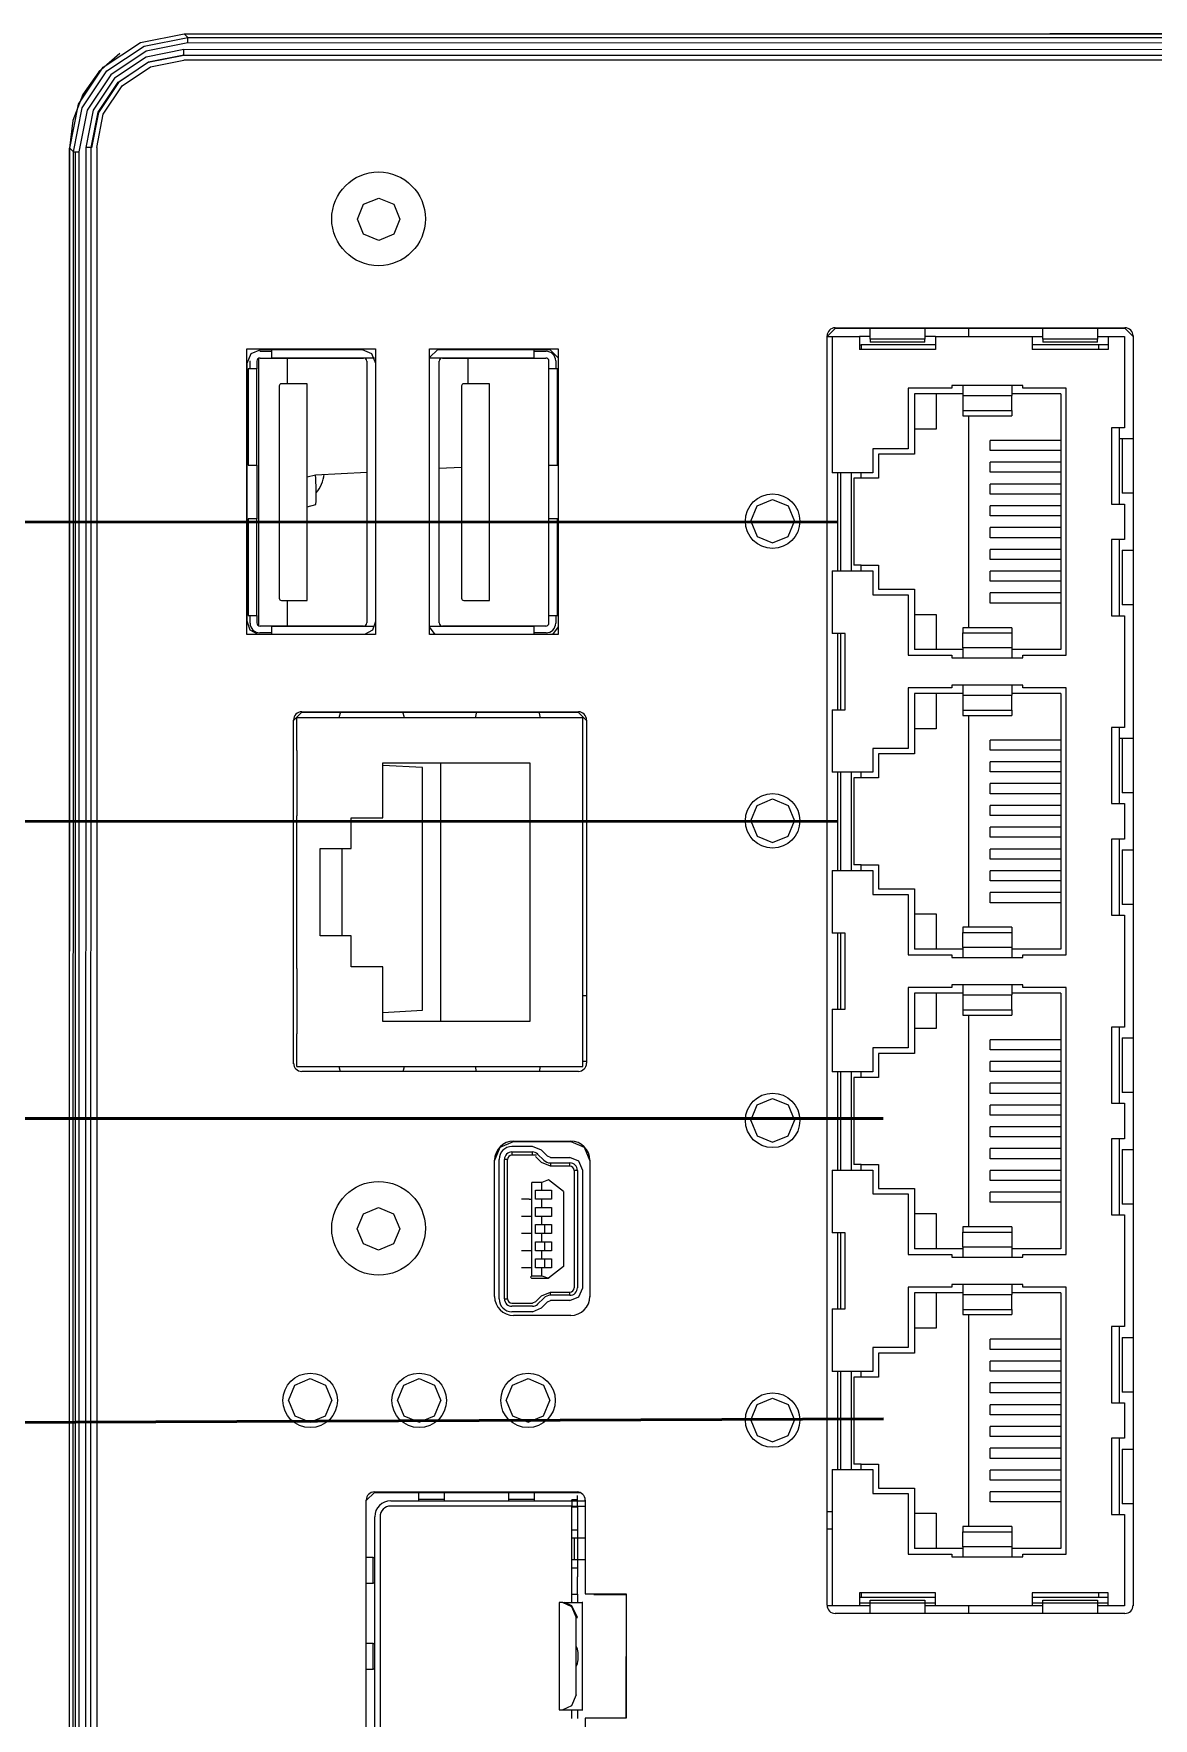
# Model space of a CAD drawing. Header units: millimetres. Extents: x 0 to 3780, y 0 to 2673.
# Drawn here: x 754.4 to 806.6, y 1246 to 1324.6 of the extents above; entities that cross this region are included whole.
import ezdxf
from ezdxf.enums import TextEntityAlignment as Align

# ---------------------------------------------------------------- set-up
doc = ezdxf.new("R2010")
doc.units = ezdxf.units.MM
for name, color, linetype, lineweight in [('0_1', 7, 'Continuous', 5), ('EPLAN700', 12, 'Continuous', 5), ('EPLAN710', 5, 'Continuous', 5), ('EPLAN714', 7, 'Continuous', 5)]:
    doc.layers.add(name, color=color, linetype=linetype, lineweight=lineweight)
doc.styles.add('Tahoma', font='')
doc.styles.get('Tahoma').set_extended_font_data('Tahoma')

# ---------------------------------------------------------------- blocks, each defined once
blk = doc.blocks.new('EPLSYM_LibrarySPECIAL_Symbol202_Variant0_Placement43_3')
at = {"layer": 'EPLAN700', "color": 3, "lineweight": 50, "ltscale": 36}
blk.add_lwpolyline([(0, 0), (-0.288, -62.07), (-262.288, -62.07), (-263.049, 331.618), (235.559, 331.754)], dxfattribs=at)
at = {"layer": 'EPLAN710', "color": 5, "style": 'Tahoma'}
blk.add_attdef('17_20010', text='', height=2.257, dxfattribs=at).set_placement((-1, 9.1), align=Align.BOTTOM_LEFT)
at = {"layer": 'EPLAN714', "color": 7, "style": 'Tahoma'}
for tag, height, p in [('17_20027', 6.321, (-1, 6.4)), ('17_20250', 1.625, (-1, 3.7)), ('17_20011', 1.625, (-1, 1))]:
    blk.add_attdef(tag, text='', height=height, dxfattribs=at).set_placement(p, align=Align.BOTTOM_RIGHT)
blk = doc.blocks.new('EPLSYM_LibrarySPECIAL_Symbol202_Variant0_Placement43_9')
at = {"layer": 'EPLAN700', "color": 3, "lineweight": 50, "ltscale": 36}
blk.add_lwpolyline([(0, 0), (-0.773, -57.463), (-212.773, -57.463), (-212.773, 574.537), (273.074, 574.391)], dxfattribs=at)
at = {"layer": 'EPLAN710', "color": 5, "style": 'Tahoma'}
blk.add_attdef('17_20010', text='', height=2.257, dxfattribs=at).set_placement((-1, 9.1), align=Align.BOTTOM_LEFT)
at = {"layer": 'EPLAN714', "color": 7, "style": 'Tahoma'}
for tag, height, p in [('17_20027', 6.321, (-1, 6.4)), ('17_20250', 1.625, (-1, 3.7)), ('17_20011', 1.625, (-1, 1))]:
    blk.add_attdef(tag, text='', height=height, dxfattribs=at).set_placement(p, align=Align.BOTTOM_RIGHT)
blk = doc.blocks.new('EPLSYM_LibrarySPECIAL_Symbol202_Variant0_Placement43_10')
at = {"layer": 'EPLAN700', "color": 3, "lineweight": 50, "ltscale": 36}
blk.add_lwpolyline([(0, 0), (0, -80.229), (-197.182, -80.229), (-197.182, 776.989), (276.802, 776.989)], dxfattribs=at)
at = {"layer": 'EPLAN710', "color": 5, "style": 'Tahoma'}
blk.add_attdef('17_20010', text='', height=2.257, dxfattribs=at).set_placement((-1, 9.1), align=Align.BOTTOM_LEFT)
at = {"layer": 'EPLAN714', "color": 7, "style": 'Tahoma'}
for tag, height, p in [('17_20027', 6.321, (-1, 6.4)), ('17_20250', 1.625, (-1, 3.7)), ('17_20011', 1.625, (-1, 1))]:
    blk.add_attdef(tag, text='', height=height, dxfattribs=at).set_placement(p, align=Align.BOTTOM_RIGHT)
blk = doc.blocks.new('EPLSYM_LibrarySPECIAL_Symbol202_Variant0_Placement43_11')
at = {"layer": 'EPLAN700', "color": 3, "lineweight": 50, "ltscale": 36}
blk.add_lwpolyline([(0, 0), (0, -85.95), (-183.513, -85.948), (-183.513, 1000.052), (276.487, 1002.052)], dxfattribs=at)
at = {"layer": 'EPLAN710', "color": 5, "style": 'Tahoma'}
blk.add_attdef('17_20010', text='', height=2.257, dxfattribs=at).set_placement((-1, 9.1), align=Align.BOTTOM_LEFT)
at = {"layer": 'EPLAN714', "color": 7, "style": 'Tahoma'}
for tag, height, p in [('17_20027', 6.321, (-1, 6.4)), ('17_20250', 1.625, (-1, 3.7)), ('17_20011', 1.625, (-1, 1))]:
    blk.add_attdef(tag, text='', height=height, dxfattribs=at).set_placement(p, align=Align.BOTTOM_RIGHT)

msp = doc.modelspace()

# ---------------------------------------------------------------- linework, layer by layer
at = {"layer": '0_1', "color": 7, "linetype": 'Continuous', "lineweight": 0, "ltscale": 25.4}
for p, q in [((761.55, 1324.405), (761.376, 1324.579)), ((761.376, 1324.579), (842.137, 1324.568)), ((761.55, 1324.405), (841.963, 1324.394)), ((761.55, 1324.151), (761.55, 1324.405)), ((842.126, 1324.573), (801.749, 1324.573)), ((761.359, 1323.581), (761.359, 1323.835)), ((842.154, 1323.824), (761.359, 1323.835)), ((761.359, 1323.581), (842.154, 1323.57)), ((761.359, 1323.581), (761.368, 1323.572)), ((842.145, 1323.561), (761.368, 1323.572)), ((841.963, 1324.14), (761.55, 1324.151)), ((842.138, 1323.34), (761.36, 1323.34)), ((756.025, 1177.529), (756.045, 1319.249)), ((756.219, 1319.075), (756.045, 1319.249)), ((756.789, 1319.267), (756.769, 1177.511)), ((757.043, 1319.267), (756.789, 1319.267)), ((791.36, 1270.487), (791.366, 1310.462)), ((791.366, 1310.462), (791.747, 1310.843)), ((791.741, 1310.868), (805.254, 1310.868)), ((791.747, 1310.843), (805.26, 1310.841)), ((796.425, 1310.46), (800.92, 1310.46)), ((805.635, 1310.487), (805.635, 1251.305)), ((764.309, 1309.878), (770.304, 1309.878)), ((764.92, 1309.458), (769.74, 1309.458)), ((764.95, 1309.856), (769.674, 1309.855)), ((765.455, 1309.473), (770.255, 1309.473)), ((766.199, 1308.258), (766.199, 1309.458)), ((772.818, 1309.878), (778.813, 1309.878)), ((772.818, 1296.568), (772.818, 1309.878)), ((772.822, 1296.926), (772.824, 1309.474)), ((772.824, 1309.474), (773.205, 1309.855)), ((772.825, 1309.473), (777.705, 1309.473)), ((773.205, 1309.855), (778.437, 1309.854)), ((773.42, 1309.458), (778.24, 1309.458)), ((778.437, 1309.854), (778.818, 1309.473)), ((764.77, 1304.458), (764.77, 1308.958)), ((769.89, 1309.308), (769.89, 1297.108)), ((773.27, 1297.108), (773.27, 1309.308)), ((778.39, 1308.958), (778.39, 1309.308)), ((778.39, 1304.458), (778.39, 1308.958)), ((795.15, 1308.047), (795.15, 1305.228)), ((797.69, 1307.78), (795.434, 1307.78)), ((797.69, 1307.706), (797.69, 1307.009)), ((797.69, 1306.764), (799.976, 1306.764)), ((796.45, 1306.142), (795.434, 1306.142)), ((805.119, 1305.698), (805.635, 1305.698)), ((764.77, 1297.458), (764.77, 1301.958)), ((778.39, 1297.458), (778.39, 1301.958)), ((792.945, 1299.538), (792.945, 1299.792)), ((802.267, 1299.519), (798.97, 1299.519)), ((795.15, 1298.421), (795.15, 1295.601)), ((795.434, 1298.675), (795.434, 1295.868)), ((802.267, 1299.049), (798.97, 1299.049)), ((766.199, 1296.958), (766.199, 1298.158)), ((764.77, 1297.458), (764.77, 1297.108)), ((769.74, 1296.958), (764.92, 1296.958)), ((770.26, 1296.943), (765.455, 1296.943)), ((777.705, 1296.943), (772.822, 1296.943)), ((773.087, 1296.568), (772.822, 1296.926)), ((778.24, 1296.958), (773.42, 1296.958)), ((778.39, 1297.108), (778.39, 1297.458)), ((778.816, 1296.925), (778.556, 1296.568)), ((795.434, 1297.506), (796.45, 1297.506)), ((799.976, 1296.884), (797.69, 1296.884)), ((797.69, 1296.884), (797.69, 1296.639)), ((770.304, 1296.568), (764.309, 1296.568)), ((778.813, 1296.568), (772.818, 1296.568)), ((797.69, 1295.942), (797.69, 1296.639)), ((797.69, 1296.639), (799.976, 1296.639)), ((797.69, 1295.868), (795.434, 1295.868)), ((799.976, 1295.942), (797.69, 1295.942)), ((797.69, 1295.942), (797.69, 1295.474)), ((797.69, 1293.81), (795.434, 1293.81)), ((795.434, 1293.81), (795.434, 1291.004)), ((799.976, 1294.204), (797.69, 1294.204)), ((797.69, 1294.204), (797.69, 1293.736)), ((797.69, 1293.736), (797.69, 1293.039)), ((797.69, 1293.736), (799.976, 1293.736)), ((802.267, 1293.81), (799.976, 1293.81)), ((802.267, 1293.81), (802.267, 1281.898)), ((766.862, 1292.961), (779.765, 1292.961)), ((766.865, 1292.939), (779.769, 1292.937)), ((797.69, 1293.039), (797.69, 1292.794)), ((797.69, 1293.039), (799.976, 1293.039)), ((768.599, 1292.68), (766.63, 1292.68)), ((771.647, 1292.68), (768.599, 1292.68)), ((774.949, 1292.68), (771.647, 1292.68)), ((777.997, 1292.68), (774.949, 1292.68)), ((779.965, 1292.68), (777.997, 1292.68)), ((779.965, 1276.424), (779.965, 1292.68)), ((796.45, 1292.172), (795.434, 1292.172)), ((797.69, 1292.794), (799.976, 1292.794)), ((805.238, 1292.236), (804.629, 1292.236)), ((802.267, 1291.645), (798.97, 1291.645)), ((805.119, 1291.728), (805.635, 1291.728)), ((793.758, 1291.004), (793.758, 1289.886)), ((795.434, 1291.004), (793.758, 1291.004)), ((802.267, 1291.175), (798.97, 1291.175)), ((802.267, 1290.629), (798.97, 1290.629)), ((792.945, 1289.886), (792.945, 1290.14)), ((793.758, 1289.886), (792.945, 1289.886)), ((802.267, 1290.159), (798.97, 1290.159)), ((802.267, 1289.613), (798.97, 1289.613)), ((802.267, 1289.143), (798.97, 1289.143)), ((802.267, 1288.597), (798.97, 1288.597)), ((769.17, 1286.584), (769.17, 1288.025)), ((802.267, 1288.127), (798.97, 1288.127)), ((802.267, 1287.581), (798.97, 1287.581)), ((802.267, 1287.111), (798.97, 1287.111)), ((802.267, 1286.565), (798.97, 1286.565)), ((792.945, 1285.822), (793.758, 1285.822)), ((792.945, 1285.568), (792.945, 1285.822)), ((802.267, 1286.095), (798.97, 1286.095)), ((791.599, 1285.568), (793.499, 1285.568)), ((802.267, 1285.549), (798.97, 1285.549)), ((802.267, 1285.079), (798.97, 1285.079)), ((795.434, 1284.705), (795.434, 1281.898)), ((802.267, 1284.533), (798.97, 1284.533)), ((795.434, 1283.536), (796.45, 1283.536)), ((799.976, 1282.914), (797.69, 1282.914)), ((797.69, 1282.914), (797.69, 1282.669)), ((797.69, 1281.972), (797.69, 1282.669)), ((797.69, 1282.669), (799.976, 1282.669)), ((797.69, 1281.898), (795.434, 1281.898)), ((799.976, 1281.972), (797.69, 1281.972)), ((797.69, 1281.972), (797.69, 1281.504)), ((802.267, 1281.898), (799.976, 1281.898)), ((797.69, 1281.504), (799.976, 1281.504)), ((795.434, 1279.84), (795.434, 1277.034)), ((797.69, 1279.84), (795.434, 1279.84)), ((799.976, 1280.234), (797.69, 1280.234)), ((797.69, 1280.234), (797.69, 1279.766)), ((797.69, 1279.766), (799.976, 1279.766)), ((797.69, 1279.766), (797.69, 1279.069)), ((799.976, 1280.234), (799.976, 1279.766)), ((802.267, 1279.84), (799.976, 1279.84)), ((799.976, 1279.069), (799.976, 1279.766)), ((802.516, 1280.107), (800.484, 1280.107)), ((802.267, 1279.84), (802.267, 1267.928)), ((797.69, 1279.069), (797.69, 1278.824)), ((797.69, 1279.069), (799.976, 1279.069)), ((797.69, 1278.824), (799.976, 1278.824)), ((799.976, 1279.069), (799.976, 1278.824)), ((796.45, 1278.202), (795.434, 1278.202)), ((802.267, 1277.205), (798.97, 1277.205)), ((768.599, 1276.424), (771.647, 1276.424)), ((771.647, 1276.424), (774.949, 1276.424)), ((777.997, 1276.424), (779.965, 1276.424)), ((795.434, 1277.034), (793.758, 1277.034)), ((793.758, 1277.034), (793.758, 1275.916)), ((802.267, 1276.659), (798.97, 1276.659)), ((779.765, 1276.197), (766.862, 1276.197)), ((792.945, 1275.916), (792.945, 1276.17)), ((793.758, 1275.916), (792.945, 1275.916)), ((802.267, 1276.189), (798.97, 1276.189)), ((802.267, 1275.643), (798.97, 1275.643)), ((802.267, 1275.173), (798.97, 1275.173)), ((802.267, 1274.627), (798.97, 1274.627)), ((802.267, 1274.157), (798.97, 1274.157)), ((802.267, 1273.611), (798.97, 1273.611)), ((776.665, 1272.443), (777.617, 1272.443)), ((776.665, 1272.443), (776.665, 1272.293)), ((776.743, 1272.945), (779.41, 1272.945)), ((776.743, 1272.922), (779.41, 1272.921)), ((802.267, 1273.141), (798.97, 1273.141)), ((802.267, 1272.595), (798.97, 1272.595)), ((775.854, 1270.488), (775.854, 1272.033)), ((776.315, 1265.593), (776.315, 1272.093)), ((776.465, 1272.093), (776.315, 1272.093)), ((776.465, 1265.593), (776.465, 1272.093)), ((777.617, 1272.293), (776.665, 1272.293)), ((778.463, 1271.928), (779.365, 1271.928)), ((779.365, 1271.778), (778.463, 1271.778)), ((779.365, 1271.778), (779.365, 1271.928)), ((780.299, 1272.056), (780.299, 1265.706)), ((792.945, 1271.598), (792.945, 1271.852)), ((792.945, 1271.852), (793.758, 1271.852)), ((793.758, 1271.852), (793.758, 1270.735)), ((802.267, 1272.125), (798.97, 1272.125)), ((778.065, 1270.653), (778.065, 1271.016)), ((779.065, 1270.593), (778.371, 1271.139)), ((802.267, 1271.579), (798.97, 1271.579)), ((802.267, 1271.109), (798.97, 1271.109)), ((778.065, 1270.233), (777.765, 1270.233)), ((778.065, 1269.853), (778.065, 1270.233)), ((778.515, 1270.233), (778.065, 1270.233)), ((778.515, 1270.653), (778.515, 1270.233)), ((793.758, 1270.735), (795.434, 1270.735)), ((795.434, 1270.735), (795.434, 1267.928)), ((802.267, 1270.563), (798.97, 1270.563)), ((805.635, 1270.486), (805.633, 1251.277)), ((778.065, 1269.433), (777.765, 1269.433)), ((778.065, 1269.053), (778.065, 1269.433)), ((778.515, 1269.433), (778.065, 1269.433)), ((778.515, 1269.853), (778.515, 1269.433)), ((795.434, 1269.566), (796.45, 1269.566)), ((778.065, 1268.633), (777.765, 1268.633)), ((778.515, 1268.633), (778.065, 1268.633)), ((778.065, 1268.253), (778.065, 1268.633)), ((778.515, 1269.053), (778.515, 1268.633)), ((799.976, 1268.944), (797.69, 1268.944)), ((797.69, 1268.944), (797.69, 1268.699)), ((797.69, 1268.002), (797.69, 1268.699)), ((797.69, 1268.699), (799.976, 1268.699)), ((778.065, 1267.833), (777.765, 1267.833)), ((778.515, 1267.833), (778.065, 1267.833)), ((778.065, 1267.453), (778.065, 1267.833)), ((778.515, 1268.253), (778.515, 1267.833)), ((797.69, 1267.928), (795.434, 1267.928)), ((799.976, 1268.002), (797.69, 1268.002)), ((797.69, 1268.002), (797.69, 1267.534)), ((802.267, 1267.928), (799.976, 1267.928)), ((778.065, 1267.033), (777.765, 1267.033)), ((778.065, 1266.67), (778.065, 1267.033)), ((778.515, 1267.033), (778.065, 1267.033)), ((778.515, 1267.453), (778.515, 1267.033)), ((795.15, 1267.661), (797.182, 1267.661)), ((797.69, 1267.534), (799.976, 1267.534)), ((800.484, 1267.661), (802.516, 1267.661)), ((777.592, 1266.67), (778.065, 1266.67)), ((778.065, 1266.67), (778.371, 1266.548)), ((799.976, 1266.264), (797.69, 1266.264)), ((797.69, 1266.264), (797.69, 1265.796)), ((799.976, 1266.264), (799.976, 1265.796)), ((778.463, 1265.908), (779.365, 1265.908)), ((779.365, 1265.758), (778.463, 1265.758)), ((795.15, 1266.137), (795.15, 1263.318)), ((797.69, 1265.87), (795.434, 1265.87)), ((795.434, 1265.87), (795.434, 1263.064)), ((797.69, 1265.796), (797.69, 1265.099)), ((797.69, 1265.796), (799.976, 1265.796)), ((802.267, 1265.87), (799.976, 1265.87)), ((799.976, 1265.099), (799.976, 1265.796)), ((802.267, 1265.87), (802.267, 1253.958)), ((779.41, 1264.817), (776.743, 1264.817)), ((797.69, 1265.099), (797.69, 1264.854)), ((797.69, 1265.099), (799.976, 1265.099)), ((797.69, 1264.854), (799.976, 1264.854)), ((799.976, 1265.099), (799.976, 1264.854)), ((796.45, 1264.232), (795.434, 1264.232)), ((795.15, 1263.318), (793.499, 1263.318)), ((795.434, 1263.064), (793.758, 1263.064)), ((793.758, 1263.064), (793.758, 1261.946)), ((802.267, 1263.235), (798.97, 1263.235)), ((802.267, 1262.219), (798.97, 1262.219)), ((792.945, 1261.946), (792.945, 1262.2)), ((793.758, 1261.946), (792.945, 1261.946)), ((802.267, 1261.673), (798.97, 1261.673)), ((802.267, 1261.203), (798.97, 1261.203)), ((802.267, 1260.657), (798.97, 1260.657)), ((802.267, 1260.187), (798.97, 1260.187)), ((802.267, 1259.641), (798.97, 1259.641)), ((802.267, 1259.171), (798.97, 1259.171)), ((802.267, 1258.625), (798.97, 1258.625)), ((792.945, 1257.628), (792.945, 1257.882)), ((792.945, 1257.882), (793.758, 1257.882)), ((793.758, 1257.882), (793.758, 1256.765)), ((802.267, 1258.155), (798.97, 1258.155)), ((802.267, 1257.609), (798.97, 1257.609)), ((793.758, 1256.765), (795.434, 1256.765)), ((795.434, 1256.765), (795.434, 1253.958)), ((802.267, 1257.139), (798.97, 1257.139)), ((770.248, 1256.563), (779.834, 1256.562)), ((771.015, 1256.178), (779.465, 1256.178)), ((772.315, 1256.257), (772.315, 1256.563)), ((772.315, 1256.178), (772.315, 1256.257)), ((772.315, 1256.257), (773.515, 1256.257)), ((773.515, 1256.257), (773.515, 1256.562)), ((773.515, 1256.178), (773.515, 1256.257)), ((776.515, 1256.257), (776.515, 1256.562)), ((776.515, 1256.178), (776.515, 1256.257)), ((776.515, 1256.257), (777.715, 1256.257)), ((802.267, 1256.593), (798.97, 1256.593)), ((770.265, 1228.178), (770.265, 1255.428)), ((779.465, 1255.928), (771.015, 1255.928)), ((804.629, 1255.533), (805.238, 1255.533)), ((799.976, 1254.974), (797.69, 1254.974)), ((797.69, 1254.974), (797.69, 1254.729)), ((797.69, 1254.032), (797.69, 1254.729)), ((797.69, 1254.729), (799.976, 1254.729)), ((797.69, 1253.958), (795.434, 1253.958)), ((799.976, 1254.032), (797.69, 1254.032)), ((797.69, 1254.032), (797.69, 1253.564)), ((802.267, 1253.958), (799.976, 1253.958)), ((770.186, 1253.528), (770.265, 1253.528)), ((770.265, 1252.328), (770.186, 1252.328)), ((778.865, 1251.428), (778.865, 1246.428)), ((779.037, 1251.428), (778.865, 1251.428)), ((779.037, 1251.428), (779.126, 1251.428)), ((779.129, 1251.428), (779.933, 1251.428)), ((780.082, 1251.841), (781.987, 1251.841)), ((780.479, 1251.812), (780.479, 1251.841)), ((780.479, 1251.812), (781.984, 1251.811)), ((781.984, 1251.811), (781.983, 1246.041)), ((792.945, 1251.888), (792.945, 1251.659)), ((796.425, 1251.659), (792.945, 1251.659)), ((795.917, 1251.397), (793.377, 1251.397)), ((804.019, 1251.659), (800.92, 1251.659)), ((804.476, 1251.659), (804.019, 1251.659)), ((805.254, 1250.924), (791.741, 1250.924)), ((770.186, 1249.528), (770.265, 1249.528)), ((779.716, 1249.261), (779.665, 1249.404)), ((770.265, 1248.328), (770.186, 1248.328)), ((779.665, 1248.451), (779.716, 1248.594)), ((778.865, 1246.428), (779.037, 1246.428)), ((779.129, 1246.428), (779.933, 1246.428)), ((781.987, 1246.041), (780.082, 1246.041))]:
    msp.add_line(p, q, dxfattribs=at)
at = {"layer": '0_1', "color": 144, "linetype": 'Continuous', "lineweight": 0, "ltscale": 25.4}
for p, q in [((756.035, 1248.384), (756.035, 1319.243)), ((756.199, 1177.703), (756.219, 1319.075)), ((756.219, 1319.075), (756.473, 1319.075)), ((756.473, 1319.075), (756.453, 1177.703)), ((757.023, 1177.511), (757.043, 1319.267)), ((757.043, 1319.267), (757.052, 1319.257)), ((757.299, 1319.278), (757.299, 1223.333)), ((791.36, 1251.305), (791.36, 1310.487)), ((791.367, 1310.46), (791.599, 1310.46)), ((791.599, 1310.46), (792.869, 1310.46)), ((791.599, 1310.46), (791.599, 1304.11)), ((792.869, 1310.46), (792.869, 1309.851)), ((793.377, 1310.46), (792.869, 1310.46)), ((793.377, 1310.341), (793.377, 1310.842)), ((795.917, 1310.341), (793.377, 1310.341)), ((793.377, 1310.341), (793.377, 1310.198)), ((795.917, 1310.198), (793.377, 1310.198)), ((795.917, 1310.842), (795.917, 1310.341)), ((796.425, 1310.46), (795.917, 1310.46)), ((795.917, 1310.198), (795.917, 1310.341)), ((796.425, 1310.46), (796.425, 1309.851)), ((797.949, 1310.842), (797.949, 1310.46)), ((800.92, 1310.46), (800.92, 1309.851)), ((800.92, 1310.46), (801.428, 1310.46)), ((801.428, 1310.341), (801.428, 1310.841)), ((801.428, 1310.341), (801.428, 1310.198)), ((803.968, 1310.341), (801.428, 1310.341)), ((803.968, 1310.198), (801.428, 1310.198)), ((803.968, 1310.841), (803.968, 1310.341)), ((803.968, 1310.46), (804.476, 1310.46)), ((803.968, 1310.198), (803.968, 1310.341)), ((804.476, 1310.46), (805.238, 1310.46)), ((804.476, 1310.46), (804.476, 1309.851)), ((805.238, 1310.46), (805.238, 1306.206)), ((805.26, 1310.841), (805.641, 1310.46)), ((764.309, 1296.568), (764.309, 1309.878)), ((764.85, 1309.44), (764.85, 1296.975)), ((764.905, 1309.773), (765.455, 1309.773)), ((765.455, 1309.856), (765.455, 1309.473)), ((770.304, 1309.878), (770.304, 1296.568)), ((774.623, 1308.258), (774.623, 1309.458)), ((777.705, 1309.473), (777.705, 1309.854)), ((777.705, 1309.773), (778.255, 1309.773)), ((778.813, 1309.878), (778.813, 1296.568)), ((792.869, 1310.079), (792.945, 1310.079)), ((796.425, 1309.851), (792.869, 1309.851)), ((796.425, 1310.079), (792.945, 1310.079)), ((792.945, 1310.079), (792.945, 1309.851)), ((804.019, 1310.079), (800.92, 1310.079)), ((804.476, 1309.851), (800.92, 1309.851)), ((804.476, 1310.079), (804.019, 1310.079)), ((804.019, 1310.079), (804.019, 1309.851)), ((764.313, 1297.181), (764.315, 1309.221)), ((764.37, 1308.958), (764.37, 1304.458)), ((764.77, 1308.958), (764.37, 1308.958)), ((764.455, 1308.958), (764.455, 1309.323)), ((764.77, 1309.308), (764.77, 1308.958)), ((778.79, 1308.958), (778.39, 1308.958)), ((778.705, 1309.323), (778.705, 1308.958)), ((778.79, 1304.458), (778.79, 1308.958)), ((765.815, 1308.158), (765.815, 1298.258)), ((767.115, 1308.258), (765.915, 1308.258)), ((767.115, 1298.158), (767.115, 1308.258)), ((774.315, 1308.158), (774.315, 1298.258)), ((775.615, 1308.258), (774.415, 1308.258)), ((775.615, 1298.158), (775.615, 1308.258)), ((797.182, 1308.047), (795.15, 1308.047)), ((795.434, 1307.78), (795.434, 1304.974)), ((796.45, 1307.78), (796.45, 1306.142)), ((797.182, 1308.174), (797.182, 1308.047)), ((797.69, 1308.174), (797.182, 1308.174)), ((799.976, 1308.174), (797.69, 1308.174)), ((797.69, 1308.174), (797.69, 1307.706)), ((800.484, 1308.174), (799.976, 1308.174)), ((799.976, 1308.174), (799.976, 1307.706)), ((802.267, 1307.78), (799.976, 1307.78)), ((800.484, 1308.047), (800.484, 1308.174)), ((802.516, 1308.047), (800.484, 1308.047)), ((802.267, 1307.78), (802.267, 1295.868)), ((802.516, 1295.601), (802.516, 1308.047)), ((797.69, 1307.706), (799.976, 1307.706)), ((797.69, 1307.009), (797.69, 1306.764)), ((797.69, 1307.009), (799.976, 1307.009)), ((799.976, 1307.009), (799.976, 1307.706)), ((799.976, 1307.009), (799.976, 1306.764)), ((797.949, 1306.764), (797.949, 1296.884)), ((805.238, 1306.206), (804.629, 1306.206)), ((804.629, 1306.206), (804.629, 1302.65)), ((804.984, 1306.206), (804.984, 1302.65)), ((804.989, 1306.206), (804.989, 1305.698)), ((802.267, 1305.615), (798.97, 1305.615)), ((798.97, 1305.145), (798.97, 1305.615)), ((804.989, 1305.698), (804.989, 1303.158)), ((804.989, 1305.698), (805.119, 1305.698)), ((805.119, 1305.698), (805.119, 1303.158)), ((795.15, 1305.228), (793.499, 1305.228)), ((793.499, 1305.228), (793.499, 1304.11)), ((795.434, 1304.974), (793.758, 1304.974)), ((793.758, 1304.974), (793.758, 1303.856)), ((802.267, 1305.145), (798.97, 1305.145)), ((764.37, 1304.458), (764.77, 1304.458)), ((764.77, 1304.458), (764.77, 1301.958)), ((767.115, 1303.922), (767.498, 1304.016)), ((767.498, 1304.016), (769.89, 1304.141)), ((773.27, 1304.319), (774.315, 1304.373)), ((778.39, 1304.458), (778.79, 1304.458)), ((778.39, 1301.958), (778.39, 1304.458)), ((793.499, 1304.11), (791.599, 1304.11)), ((791.848, 1304.11), (791.848, 1299.538)), ((791.98, 1304.11), (791.98, 1299.538)), ((792.488, 1304.11), (792.488, 1303.983)), ((792.488, 1303.983), (792.488, 1303.475)), ((792.945, 1303.856), (792.615, 1303.856)), ((792.615, 1303.856), (792.615, 1299.792)), ((792.945, 1303.856), (792.945, 1304.11)), ((793.758, 1303.856), (792.945, 1303.856)), ((802.267, 1304.599), (798.97, 1304.599)), ((798.97, 1304.129), (798.97, 1304.599)), ((802.267, 1304.129), (798.97, 1304.129)), ((792.488, 1303.475), (792.488, 1301.443)), ((802.267, 1303.583), (798.97, 1303.583)), ((798.97, 1303.113), (798.97, 1303.583)), ((802.267, 1303.113), (798.97, 1303.113)), ((804.989, 1303.158), (804.989, 1302.65)), ((805.635, 1303.158), (805.119, 1303.158)), ((767.115, 1302.52), (767.522, 1302.621)), ((802.267, 1302.567), (798.97, 1302.567)), ((798.97, 1302.097), (798.97, 1302.567)), ((804.629, 1302.65), (805.238, 1302.65)), ((805.238, 1302.65), (805.238, 1300.999)), ((764.77, 1301.958), (764.37, 1301.958)), ((764.37, 1301.958), (764.37, 1297.458)), ((778.79, 1301.958), (778.39, 1301.958)), ((778.79, 1297.458), (778.79, 1301.958)), ((802.267, 1302.097), (798.97, 1302.097)), ((802.267, 1301.551), (798.97, 1301.551)), ((798.97, 1301.081), (798.97, 1301.551)), ((792.488, 1301.443), (792.488, 1300.935)), ((792.488, 1300.935), (792.488, 1299.538)), ((802.267, 1301.081), (798.97, 1301.081)), ((804.629, 1300.999), (804.629, 1297.443)), ((805.238, 1300.999), (804.629, 1300.999)), ((804.984, 1300.999), (804.984, 1297.443)), ((804.989, 1300.999), (804.989, 1300.491)), ((802.267, 1300.535), (798.97, 1300.535)), ((798.97, 1300.065), (798.97, 1300.535)), ((802.267, 1300.065), (798.97, 1300.065)), ((804.989, 1300.491), (804.989, 1297.951)), ((805.119, 1300.491), (805.635, 1300.491)), ((805.119, 1300.491), (805.119, 1297.951)), ((791.599, 1299.538), (793.499, 1299.538)), ((791.599, 1299.538), (791.599, 1296.617)), ((792.945, 1299.792), (792.615, 1299.792)), ((792.945, 1299.792), (793.758, 1299.792)), ((793.499, 1299.538), (793.499, 1298.421)), ((793.758, 1299.792), (793.758, 1298.675)), ((798.97, 1299.049), (798.97, 1299.519)), ((793.499, 1298.421), (795.15, 1298.421)), ((793.758, 1298.675), (795.434, 1298.675)), ((802.267, 1298.503), (798.97, 1298.503)), ((798.97, 1298.033), (798.97, 1298.503)), ((765.915, 1298.158), (767.115, 1298.158)), ((774.415, 1298.158), (775.615, 1298.158)), ((802.267, 1298.033), (798.97, 1298.033)), ((804.989, 1297.951), (804.989, 1297.443)), ((805.635, 1297.951), (805.119, 1297.951)), ((764.37, 1297.458), (764.77, 1297.458)), ((764.455, 1297.093), (764.455, 1297.458)), ((765.455, 1296.943), (765.455, 1296.568)), ((777.705, 1296.568), (777.705, 1296.943)), ((778.39, 1297.458), (778.79, 1297.458)), ((778.705, 1297.458), (778.705, 1297.093)), ((796.45, 1297.506), (796.45, 1295.868)), ((799.976, 1296.884), (799.976, 1296.639)), ((804.629, 1297.443), (805.238, 1297.443)), ((805.238, 1297.443), (805.238, 1292.236)), ((765.455, 1296.643), (764.905, 1296.643)), ((778.255, 1296.643), (777.705, 1296.643)), ((792.208, 1296.617), (791.599, 1296.617)), ((791.848, 1296.617), (791.848, 1293.061)), ((791.98, 1296.617), (791.98, 1293.061)), ((792.208, 1293.061), (792.208, 1296.617)), ((799.976, 1296.639), (799.976, 1295.942)), ((795.15, 1295.601), (797.182, 1295.601)), ((797.182, 1295.601), (797.182, 1295.474)), ((797.182, 1295.474), (797.69, 1295.474)), ((797.69, 1295.474), (799.976, 1295.474)), ((799.976, 1295.942), (799.976, 1295.474)), ((802.267, 1295.868), (799.976, 1295.868)), ((799.976, 1295.474), (800.484, 1295.474)), ((800.484, 1295.601), (802.516, 1295.601)), ((800.484, 1295.474), (800.484, 1295.601)), ((797.182, 1294.077), (795.15, 1294.077)), ((795.15, 1294.077), (795.15, 1291.258)), ((796.45, 1293.81), (796.45, 1292.172)), ((797.182, 1294.204), (797.182, 1294.077)), ((797.69, 1294.204), (797.182, 1294.204)), ((800.484, 1294.204), (799.976, 1294.204)), ((799.976, 1294.204), (799.976, 1293.736)), ((799.976, 1293.039), (799.976, 1293.736)), ((800.484, 1294.077), (800.484, 1294.204)), ((802.516, 1294.077), (800.484, 1294.077)), ((802.516, 1281.631), (802.516, 1294.077)), ((766.484, 1292.558), (766.865, 1292.939)), ((768.667, 1292.961), (768.599, 1292.68)), ((771.647, 1292.68), (771.579, 1292.961)), ((775.017, 1292.961), (774.949, 1292.68)), ((777.997, 1292.68), (777.929, 1292.961)), ((779.769, 1292.937), (780.149, 1292.556)), ((791.599, 1293.061), (792.208, 1293.061)), ((791.599, 1293.061), (791.599, 1290.14)), ((799.976, 1293.039), (799.976, 1292.794)), ((766.481, 1276.578), (766.481, 1292.58)), ((766.482, 1276.556), (766.484, 1292.558)), ((766.63, 1291.156), (766.63, 1292.68)), ((780.146, 1292.58), (780.146, 1276.578)), ((797.949, 1292.794), (797.949, 1282.914)), ((804.629, 1292.236), (804.629, 1288.68)), ((804.984, 1292.236), (804.984, 1288.68)), ((804.989, 1292.236), (804.989, 1291.728)), ((798.97, 1291.175), (798.97, 1291.645)), ((804.989, 1291.728), (804.989, 1289.188)), ((804.989, 1291.728), (805.119, 1291.728)), ((805.119, 1291.728), (805.119, 1289.188)), ((766.63, 1291.156), (766.63, 1288.108)), ((770.644, 1290.585), (777.502, 1290.585)), ((770.644, 1288.025), (770.644, 1290.585)), ((773.354, 1278.52), (773.354, 1290.585)), ((777.502, 1290.585), (777.502, 1278.52)), ((795.15, 1291.258), (793.499, 1291.258)), ((793.499, 1291.258), (793.499, 1290.14)), ((798.97, 1290.159), (798.97, 1290.629)), ((772.496, 1290.364), (770.644, 1290.461)), ((772.496, 1279.045), (772.496, 1290.364)), ((793.499, 1290.14), (791.599, 1290.14)), ((791.848, 1290.14), (791.848, 1285.568)), ((791.98, 1290.14), (791.98, 1285.568)), ((792.488, 1290.14), (792.488, 1290.013)), ((792.488, 1290.013), (792.488, 1289.505)), ((792.945, 1289.886), (792.615, 1289.886)), ((792.615, 1289.886), (792.615, 1285.822)), ((792.488, 1289.505), (792.488, 1287.473)), ((798.97, 1289.143), (798.97, 1289.613)), ((804.989, 1289.188), (804.989, 1288.68)), ((805.635, 1289.188), (805.119, 1289.188)), ((798.97, 1288.127), (798.97, 1288.597)), ((804.629, 1288.68), (805.238, 1288.68)), ((805.238, 1288.68), (805.238, 1287.029)), ((766.63, 1280.996), (766.63, 1288.108)), ((769.17, 1288.025), (770.644, 1288.025)), ((792.488, 1287.473), (792.488, 1286.965)), ((798.97, 1287.111), (798.97, 1287.581)), ((767.723, 1286.584), (769.17, 1286.584)), ((767.723, 1282.52), (767.723, 1286.584)), ((768.739, 1286.584), (768.739, 1282.52)), ((792.488, 1286.965), (792.488, 1285.568)), ((798.97, 1286.095), (798.97, 1286.565)), ((804.629, 1287.029), (804.629, 1283.473)), ((805.238, 1287.029), (804.629, 1287.029)), ((804.984, 1287.029), (804.984, 1283.473)), ((804.989, 1287.029), (804.989, 1286.521)), ((792.945, 1285.822), (792.615, 1285.822)), ((793.758, 1285.822), (793.758, 1284.705)), ((804.989, 1286.521), (804.989, 1283.981)), ((805.119, 1286.521), (805.635, 1286.521)), ((805.119, 1286.521), (805.119, 1283.981)), ((791.599, 1285.568), (791.599, 1282.647)), ((793.499, 1285.568), (793.499, 1284.451)), ((798.97, 1285.079), (798.97, 1285.549)), ((793.499, 1284.451), (795.15, 1284.451)), ((793.758, 1284.705), (795.434, 1284.705)), ((795.15, 1284.451), (795.15, 1281.631)), ((798.97, 1284.063), (798.97, 1284.533)), ((796.45, 1283.536), (796.45, 1281.898)), ((802.267, 1284.063), (798.97, 1284.063)), ((804.629, 1283.473), (805.238, 1283.473)), ((804.989, 1283.981), (804.989, 1283.473)), ((805.635, 1283.981), (805.119, 1283.981)), ((805.238, 1283.473), (805.238, 1278.266)), ((792.208, 1282.647), (791.599, 1282.647)), ((791.848, 1282.647), (791.848, 1279.091)), ((791.98, 1282.647), (791.98, 1279.091)), ((792.208, 1279.091), (792.208, 1282.647)), ((799.976, 1282.914), (799.976, 1282.669)), ((799.976, 1282.669), (799.976, 1281.972)), ((769.17, 1282.52), (767.723, 1282.52)), ((769.17, 1281.079), (769.17, 1282.52)), ((799.976, 1281.972), (799.976, 1281.504)), ((770.644, 1281.079), (769.17, 1281.079)), ((770.644, 1278.52), (770.644, 1281.079)), ((795.15, 1281.631), (797.182, 1281.631)), ((797.182, 1281.631), (797.182, 1281.504)), ((797.182, 1281.504), (797.69, 1281.504)), ((799.976, 1281.504), (800.484, 1281.504)), ((800.484, 1281.631), (802.516, 1281.631)), ((800.484, 1281.504), (800.484, 1281.631)), ((766.63, 1280.996), (766.63, 1277.948)), ((780.146, 1279.726), (779.965, 1279.726)), ((797.182, 1280.107), (795.15, 1280.107)), ((795.15, 1280.107), (795.15, 1277.288)), ((796.45, 1279.84), (796.45, 1278.202)), ((797.182, 1280.234), (797.182, 1280.107)), ((797.69, 1280.234), (797.182, 1280.234)), ((800.484, 1280.234), (799.976, 1280.234)), ((800.484, 1280.107), (800.484, 1280.234)), ((802.516, 1267.661), (802.516, 1280.107)), ((770.644, 1278.948), (772.496, 1279.045)), ((791.599, 1279.091), (792.208, 1279.091)), ((791.599, 1279.091), (791.599, 1276.17)), ((797.949, 1278.824), (797.949, 1268.944)), ((766.63, 1276.424), (766.63, 1277.948)), ((777.502, 1278.52), (770.644, 1278.52)), ((805.238, 1278.266), (804.629, 1278.266)), ((804.629, 1278.266), (804.629, 1274.71)), ((804.984, 1278.266), (804.984, 1274.71)), ((804.989, 1278.266), (804.989, 1277.758)), ((795.15, 1277.288), (793.499, 1277.288)), ((793.499, 1277.288), (793.499, 1276.17)), ((802.267, 1277.675), (798.97, 1277.675)), ((798.97, 1277.205), (798.97, 1277.675)), ((804.989, 1277.758), (804.989, 1275.218)), ((805.119, 1277.758), (805.635, 1277.758)), ((805.119, 1277.758), (805.119, 1275.218)), ((766.63, 1276.424), (768.599, 1276.424)), ((768.599, 1276.424), (768.653, 1276.197)), ((771.593, 1276.197), (771.647, 1276.424)), ((774.949, 1276.424), (777.997, 1276.424)), ((774.949, 1276.424), (775.003, 1276.197)), ((777.943, 1276.197), (777.997, 1276.424)), ((779.965, 1276.678), (780.146, 1276.678)), ((798.97, 1276.189), (798.97, 1276.659)), ((793.499, 1276.17), (791.599, 1276.17)), ((791.848, 1276.17), (791.848, 1271.598)), ((791.98, 1276.17), (791.98, 1271.598)), ((792.488, 1276.17), (792.488, 1276.043)), ((792.488, 1276.043), (792.488, 1275.535)), ((792.945, 1275.916), (792.615, 1275.916)), ((792.615, 1275.916), (792.615, 1271.852)), ((798.97, 1275.173), (798.97, 1275.643)), ((792.488, 1275.535), (792.488, 1273.503)), ((804.989, 1275.218), (804.989, 1274.71)), ((805.635, 1275.218), (805.119, 1275.218)), ((798.97, 1274.157), (798.97, 1274.627)), ((804.629, 1274.71), (805.238, 1274.71)), ((805.238, 1274.71), (805.238, 1273.059)), ((792.488, 1273.503), (792.488, 1272.995)), ((798.97, 1273.141), (798.97, 1273.611)), ((777.617, 1272.693), (776.665, 1272.693)), ((778.041, 1272.518), (777.617, 1272.693)), ((777.617, 1272.293), (777.617, 1272.443)), ((778.041, 1272.518), (778.322, 1272.237)), ((792.488, 1272.995), (792.488, 1271.598)), ((798.97, 1272.125), (798.97, 1272.595)), ((804.629, 1273.059), (804.629, 1269.503)), ((805.238, 1273.059), (804.629, 1273.059)), ((804.984, 1273.059), (804.984, 1269.503)), ((804.989, 1273.059), (804.989, 1272.551)), ((804.989, 1272.551), (804.989, 1270.011)), ((805.119, 1272.551), (805.635, 1272.551)), ((805.119, 1272.551), (805.119, 1270.011)), ((775.854, 1265.706), (775.854, 1272.056)), ((776.065, 1265.593), (776.065, 1272.093)), ((777.815, 1272.293), (777.617, 1272.293)), ((778.039, 1271.954), (777.758, 1272.235)), ((777.864, 1272.341), (778.145, 1272.06)), ((778.463, 1271.778), (778.039, 1271.954)), ((778.463, 1272.178), (778.322, 1272.237)), ((778.463, 1272.178), (779.365, 1272.178)), ((778.463, 1271.928), (778.463, 1271.778)), ((792.945, 1271.852), (792.615, 1271.852)), ((777.592, 1266.67), (777.592, 1271.016)), ((778.065, 1271.016), (777.592, 1271.016)), ((778.371, 1271.139), (778.065, 1271.016)), ((778.365, 1271.143), (778.371, 1271.139)), ((779.715, 1271.578), (779.565, 1271.578)), ((779.565, 1271.578), (779.565, 1266.108)), ((779.715, 1271.578), (779.715, 1266.108)), ((779.965, 1266.108), (779.965, 1271.578)), ((791.599, 1271.598), (793.499, 1271.598)), ((791.599, 1271.598), (791.599, 1268.677)), ((793.499, 1271.598), (793.499, 1270.481)), ((798.97, 1271.109), (798.97, 1271.579)), ((777.465, 1270.233), (777.115, 1270.233)), ((777.465, 1270.233), (777.592, 1270.233)), ((777.765, 1270.653), (778.065, 1270.653)), ((777.765, 1270.233), (777.765, 1270.653)), ((778.065, 1270.653), (778.515, 1270.653)), ((779.065, 1270.593), (779.065, 1267.093)), ((780.299, 1270.487), (780.298, 1265.682)), ((793.499, 1270.481), (795.15, 1270.481)), ((795.15, 1270.481), (795.15, 1267.661)), ((798.97, 1270.093), (798.97, 1270.563)), ((802.267, 1270.093), (798.97, 1270.093)), ((777.465, 1269.433), (777.115, 1269.433)), ((777.592, 1269.433), (777.465, 1269.433)), ((777.765, 1269.853), (778.065, 1269.853)), ((777.765, 1269.433), (777.765, 1269.853)), ((778.065, 1269.853), (778.515, 1269.853)), ((796.45, 1269.566), (796.45, 1267.928)), ((804.629, 1269.503), (805.238, 1269.503)), ((804.989, 1270.011), (804.989, 1269.503)), ((805.635, 1270.011), (805.119, 1270.011)), ((805.238, 1269.503), (805.238, 1264.296)), ((777.465, 1268.633), (777.115, 1268.633)), ((777.592, 1268.633), (777.465, 1268.633)), ((777.765, 1269.053), (778.065, 1269.053)), ((777.765, 1268.633), (777.765, 1269.053)), ((778.065, 1269.053), (778.515, 1269.053)), ((778.195, 1268.668), (778.195, 1269.018)), ((792.208, 1268.677), (791.599, 1268.677)), ((791.848, 1268.677), (791.848, 1265.121)), ((791.98, 1268.677), (791.98, 1265.121)), ((792.208, 1265.121), (792.208, 1268.677)), ((799.976, 1268.944), (799.976, 1268.699)), ((799.976, 1268.699), (799.976, 1268.002)), ((777.465, 1267.833), (777.115, 1267.833)), ((777.592, 1267.833), (777.465, 1267.833)), ((777.765, 1268.253), (778.065, 1268.253)), ((777.765, 1267.833), (777.765, 1268.253)), ((778.065, 1268.253), (778.515, 1268.253)), ((778.195, 1267.868), (778.195, 1268.218)), ((799.976, 1268.002), (799.976, 1267.534)), ((777.465, 1267.033), (777.115, 1267.033)), ((777.592, 1267.033), (777.465, 1267.033)), ((777.765, 1267.453), (778.065, 1267.453)), ((777.765, 1267.033), (777.765, 1267.453)), ((778.065, 1267.453), (778.515, 1267.453)), ((778.195, 1267.068), (778.195, 1267.418)), ((779.065, 1267.093), (778.371, 1266.548)), ((797.182, 1267.661), (797.182, 1267.534)), ((797.182, 1267.534), (797.69, 1267.534)), ((799.976, 1267.534), (800.484, 1267.534)), ((800.484, 1267.534), (800.484, 1267.661)), ((777.529, 1266.607), (777.592, 1266.67)), ((777.592, 1266.543), (777.529, 1266.607)), ((778.365, 1266.543), (777.592, 1266.543)), ((778.371, 1266.548), (778.365, 1266.543)), ((797.182, 1266.264), (797.182, 1266.137)), ((797.69, 1266.264), (797.182, 1266.264)), ((800.484, 1266.264), (799.976, 1266.264)), ((800.484, 1266.137), (800.484, 1266.264)), ((776.315, 1265.593), (776.465, 1265.593)), ((776.665, 1265.393), (777.617, 1265.393)), ((777.758, 1265.452), (777.617, 1265.393)), ((777.758, 1265.452), (778.039, 1265.733)), ((778.145, 1265.627), (777.864, 1265.346)), ((778.039, 1265.733), (778.463, 1265.908)), ((778.322, 1265.45), (778.041, 1265.169)), ((778.322, 1265.45), (778.463, 1265.508)), ((778.463, 1265.758), (778.463, 1265.908)), ((779.365, 1265.508), (778.463, 1265.508)), ((779.365, 1265.758), (779.365, 1265.908)), ((797.182, 1266.137), (795.15, 1266.137)), ((796.45, 1265.87), (796.45, 1264.232)), ((802.516, 1266.137), (800.484, 1266.137)), ((802.516, 1253.691), (802.516, 1266.137)), ((777.617, 1265.243), (776.665, 1265.243)), ((777.617, 1264.993), (776.665, 1264.993)), ((777.617, 1264.993), (778.041, 1265.169)), ((791.599, 1265.121), (792.208, 1265.121)), ((791.599, 1265.121), (791.599, 1262.2)), ((797.949, 1264.854), (797.949, 1254.974)), ((805.238, 1264.296), (804.629, 1264.296)), ((804.629, 1264.296), (804.629, 1260.74)), ((804.984, 1264.296), (804.984, 1260.74)), ((804.989, 1264.296), (804.989, 1263.788)), ((804.989, 1263.788), (804.989, 1261.248)), ((805.119, 1263.788), (805.119, 1261.248)), ((805.119, 1263.788), (805.634, 1263.788)), ((793.499, 1263.318), (793.499, 1262.2)), ((802.267, 1263.705), (798.97, 1263.705)), ((798.97, 1263.235), (798.97, 1263.705)), ((802.267, 1262.689), (798.97, 1262.689)), ((798.97, 1262.219), (798.97, 1262.689)), ((793.499, 1262.2), (791.599, 1262.2)), ((791.848, 1262.2), (791.848, 1257.628)), ((791.98, 1262.2), (791.98, 1257.628)), ((792.488, 1262.2), (792.488, 1262.073)), ((792.488, 1262.073), (792.488, 1261.565)), ((792.488, 1261.565), (792.488, 1259.533)), ((792.945, 1261.946), (792.615, 1261.946)), ((792.615, 1261.946), (792.615, 1257.882)), ((798.97, 1261.203), (798.97, 1261.673)), ((798.97, 1260.187), (798.97, 1260.657)), ((804.629, 1260.74), (805.238, 1260.74)), ((804.989, 1261.248), (804.989, 1260.74)), ((805.634, 1261.248), (805.119, 1261.248)), ((805.238, 1260.74), (805.238, 1259.089)), ((792.488, 1259.533), (792.488, 1259.025)), ((798.97, 1259.171), (798.97, 1259.641)), ((804.629, 1259.089), (804.629, 1255.533)), ((805.238, 1259.089), (804.629, 1259.089)), ((804.984, 1259.089), (804.984, 1255.533)), ((804.989, 1259.089), (804.989, 1258.581)), ((792.488, 1259.025), (792.488, 1257.628)), ((798.97, 1258.155), (798.97, 1258.625)), ((804.989, 1258.581), (804.989, 1256.041)), ((805.119, 1258.581), (805.634, 1258.581)), ((805.119, 1258.581), (805.119, 1256.041)), ((791.599, 1257.628), (793.499, 1257.628)), ((791.599, 1257.628), (791.599, 1251.278)), ((792.945, 1257.882), (792.615, 1257.882)), ((793.499, 1257.628), (793.499, 1256.511)), ((798.97, 1257.139), (798.97, 1257.609)), ((769.868, 1256.182), (770.248, 1256.563)), ((769.87, 1227.455), (769.87, 1256.205)), ((770.251, 1256.586), (779.701, 1256.586)), ((777.715, 1256.257), (777.715, 1256.562)), ((777.715, 1256.178), (777.715, 1256.257)), ((779.715, 1256.228), (779.465, 1256.228)), ((779.465, 1256.178), (779.465, 1256.228)), ((779.465, 1256.178), (779.465, 1255.928)), ((779.465, 1256.178), (779.565, 1256.178)), ((779.565, 1256.178), (779.615, 1256.178)), ((779.615, 1256.178), (779.715, 1256.178)), ((779.715, 1256.228), (779.715, 1256.428)), ((779.715, 1255.928), (779.715, 1256.228)), ((779.715, 1256.178), (779.865, 1256.178)), ((779.865, 1256.178), (779.965, 1256.178)), ((779.965, 1256.178), (780.082, 1256.178)), ((780.082, 1256.205), (780.082, 1251.841)), ((793.499, 1256.511), (795.15, 1256.511)), ((795.15, 1256.511), (795.15, 1253.691)), ((798.97, 1256.123), (798.97, 1256.593)), ((802.267, 1256.123), (798.97, 1256.123)), ((804.989, 1256.041), (804.989, 1255.533)), ((805.633, 1256.041), (805.119, 1256.041)), ((770.515, 1255.428), (770.515, 1228.178)), ((779.465, 1252.628), (779.465, 1255.928)), ((779.465, 1255.928), (779.565, 1255.928)), ((779.715, 1255.878), (779.465, 1255.878)), ((779.565, 1255.928), (779.615, 1255.928)), ((779.615, 1255.928), (779.715, 1255.928)), ((779.715, 1255.928), (779.715, 1252.628)), ((779.715, 1255.928), (779.865, 1255.928)), ((779.865, 1255.928), (779.965, 1255.928)), ((779.965, 1255.928), (780.082, 1255.928)), ((791.36, 1255.677), (791.599, 1255.677)), ((795.434, 1255.596), (796.45, 1255.596)), ((796.45, 1255.596), (796.45, 1253.958)), ((805.238, 1255.533), (805.238, 1251.278)), ((779.715, 1254.808), (779.465, 1254.808)), ((779.565, 1254.428), (779.465, 1254.428)), ((779.565, 1254.428), (779.565, 1253.428)), ((780.082, 1254.428), (779.565, 1254.428)), ((791.36, 1254.866), (791.599, 1254.866)), ((799.976, 1254.974), (799.976, 1254.729)), ((799.976, 1254.729), (799.976, 1254.032)), ((795.15, 1253.691), (797.182, 1253.691)), ((797.182, 1253.691), (797.182, 1253.564)), ((799.976, 1254.032), (799.976, 1253.564)), ((800.484, 1253.691), (802.516, 1253.691)), ((800.484, 1253.564), (800.484, 1253.691)), ((770.186, 1253.528), (769.87, 1253.528)), ((770.186, 1252.328), (770.186, 1253.528)), ((779.565, 1253.428), (779.465, 1253.428)), ((779.465, 1253.048), (779.715, 1253.048)), ((780.082, 1253.428), (779.565, 1253.428)), ((797.182, 1253.564), (797.69, 1253.564)), ((797.69, 1253.564), (799.976, 1253.564)), ((799.976, 1253.564), (800.484, 1253.564)), ((769.87, 1252.328), (770.186, 1252.328)), ((779.465, 1251.828), (779.465, 1252.628)), ((779.715, 1251.828), (779.715, 1252.628)), ((779.465, 1251.428), (779.465, 1251.828)), ((779.465, 1251.828), (779.715, 1251.828)), ((779.715, 1251.828), (779.715, 1251.428)), ((779.965, 1251.428), (779.933, 1251.428)), ((779.933, 1251.428), (779.933, 1246.428)), ((781.987, 1251.841), (781.987, 1246.041)), ((791.599, 1251.278), (791.361, 1251.278)), ((792.869, 1251.278), (791.599, 1251.278)), ((796.425, 1251.888), (792.869, 1251.888)), ((792.869, 1251.888), (792.869, 1251.278)), ((792.945, 1251.659), (792.869, 1251.659)), ((793.377, 1251.41), (792.869, 1251.41)), ((793.377, 1251.278), (792.869, 1251.278)), ((793.377, 1251.54), (795.917, 1251.54)), ((793.377, 1251.397), (793.377, 1251.54)), ((793.377, 1250.924), (793.377, 1251.397)), ((795.917, 1251.54), (795.917, 1251.397)), ((796.425, 1251.41), (795.917, 1251.41)), ((795.917, 1251.397), (795.917, 1250.924)), ((796.425, 1251.278), (795.917, 1251.278)), ((796.425, 1251.278), (796.425, 1251.888)), ((800.92, 1251.278), (796.425, 1251.278)), ((797.949, 1251.278), (797.949, 1250.924)), ((804.476, 1251.888), (800.92, 1251.888)), ((800.92, 1251.888), (800.92, 1251.278)), ((801.428, 1251.41), (800.92, 1251.41)), ((801.428, 1251.278), (800.92, 1251.278)), ((801.428, 1251.54), (803.968, 1251.54)), ((801.428, 1251.397), (801.428, 1251.54)), ((803.968, 1251.397), (801.428, 1251.397)), ((801.428, 1250.924), (801.428, 1251.397)), ((803.968, 1251.54), (803.968, 1251.397)), ((804.476, 1251.41), (803.968, 1251.41)), ((803.968, 1251.397), (803.968, 1250.924)), ((804.476, 1251.278), (803.968, 1251.278)), ((804.019, 1251.888), (804.019, 1251.659)), ((804.476, 1251.278), (804.476, 1251.888)), ((805.238, 1251.278), (804.476, 1251.278)), ((779.665, 1250.728), (779.715, 1250.728)), ((779.665, 1247.128), (779.665, 1250.728)), ((770.186, 1249.528), (769.87, 1249.528)), ((770.186, 1248.328), (770.186, 1249.528)), ((769.87, 1248.328), (770.186, 1248.328)), ((779.037, 1246.428), (779.126, 1246.428)), ((779.465, 1246.028), (779.465, 1246.428)), ((779.715, 1246.428), (779.715, 1246.028)), ((779.933, 1246.428), (779.965, 1246.428)), ((780.082, 1246.041), (780.082, 1237.619))]:
    msp.add_line(p, q, dxfattribs=at)
at = {"layer": '0_1', "color": 8, "linetype": 'Continuous', "lineweight": 0, "ltscale": 25.4}
for p, q in [((756.035, 1319.243), (756.045, 1319.233)), ((756.299, 1319.075), (756.279, 1177.703)), ((779.716, 1249.261), (779.665, 1249.261)), ((779.716, 1248.594), (779.665, 1248.594))]:
    msp.add_line(p, q, dxfattribs=at)
at = {"layer": '0_1', "color": 7, "linetype": 'Continuous', "lineweight": 0, "ltscale": 25.4}
for points in [[(756.045, 1319.249), (756.451, 1321.289), (757.607, 1323.018), (759.336, 1324.174), (761.376, 1324.579)], [(756.219, 1319.075), (756.625, 1321.115), (757.78, 1322.844), (759.51, 1324), (761.55, 1324.405)], [(758.378, 1323.656), (757.401, 1322.801), (756.657, 1321.742), (756.191, 1320.53), (756.035, 1319.243)], [(761.55, 1324.151), (759.608, 1323.765), (757.96, 1322.665), (756.859, 1321.018), (756.473, 1319.075)], [(761.359, 1323.835), (759.61, 1323.488), (758.127, 1322.498), (757.136, 1321.015), (756.789, 1319.267)], [(757.043, 1319.267), (757.371, 1320.918), (758.307, 1322.318), (759.707, 1323.253), (761.359, 1323.581)], [(761.368, 1323.572), (759.717, 1323.246), (758.316, 1322.309), (757.379, 1320.908), (757.052, 1319.257)], [(757.299, 1319.278), (757.608, 1320.833), (758.488, 1322.149), (759.803, 1323.029), (761.36, 1323.34)], [(769.459, 1315.925), (769.749, 1316.624), (770.45, 1316.915), (771.151, 1316.625), (771.44, 1315.925)], [(771.44, 1315.925), (771.151, 1315.225), (770.45, 1314.934), (769.749, 1315.225), (769.459, 1315.925)], [(764.315, 1309.221), (764.501, 1309.67), (764.95, 1309.856)], [(769.674, 1309.855), (770.123, 1309.669), (770.309, 1309.22)], [(787.804, 1301.851), (788.102, 1302.57), (788.82, 1302.867), (789.539, 1302.57), (789.836, 1301.851)], [(787.804, 1301.851), (788.102, 1301.133), (788.82, 1300.835), (789.539, 1301.133), (789.836, 1301.851)], [(764.837, 1296.568), (764.46, 1296.775), (764.313, 1297.181)], [(770.308, 1297.18), (770.161, 1296.775), (769.786, 1296.568)], [(787.804, 1287.881), (788.102, 1288.6), (788.82, 1288.897), (789.539, 1288.6), (789.836, 1287.881)], [(787.804, 1287.881), (788.102, 1287.163), (788.82, 1286.865), (789.539, 1287.163), (789.836, 1287.881)], [(787.804, 1273.911), (788.102, 1274.63), (788.82, 1274.927), (789.539, 1274.63), (789.836, 1273.911)], [(787.804, 1273.911), (788.102, 1273.193), (788.82, 1272.895), (789.539, 1273.193), (789.836, 1273.911)], [(775.854, 1272.033), (776.114, 1272.661), (776.743, 1272.922)], [(779.41, 1272.921), (780.038, 1272.661), (780.299, 1272.032)], [(769.453, 1268.859), (769.742, 1269.558), (770.443, 1269.849), (771.144, 1269.558), (771.434, 1268.858)], [(771.434, 1268.858), (771.144, 1268.159), (770.443, 1267.868), (769.742, 1268.159), (769.453, 1268.859)], [(766.24, 1260.856), (766.538, 1261.574), (767.256, 1261.872), (767.974, 1261.574), (768.272, 1260.856)], [(771.32, 1260.856), (771.618, 1261.574), (772.336, 1261.872), (773.054, 1261.574), (773.352, 1260.856)], [(776.4, 1260.856), (776.698, 1261.574), (777.416, 1261.872), (778.134, 1261.574), (778.432, 1260.856)], [(766.24, 1260.856), (766.537, 1260.137), (767.256, 1259.84), (767.974, 1260.137), (768.272, 1260.856)], [(771.32, 1260.856), (771.618, 1260.137), (772.336, 1259.84), (773.054, 1260.137), (773.352, 1260.856)], [(776.4, 1260.856), (776.697, 1260.137), (777.416, 1259.84), (778.134, 1260.137), (778.432, 1260.856)], [(787.804, 1259.941), (788.102, 1260.66), (788.82, 1260.957), (789.539, 1260.66), (789.836, 1259.941)], [(787.804, 1259.941), (788.102, 1259.223), (788.82, 1258.925), (789.539, 1259.223), (789.836, 1259.941)], [(779.037, 1251.428), (779.445, 1251.247), (779.665, 1250.728)]]:
    msp.add_lwpolyline(points, dxfattribs=at)
at = {"layer": '0_1', "color": 144, "linetype": 'Continuous', "lineweight": 0, "ltscale": 25.4}
for points in [[(779.965, 1271.578), (779.79, 1272.003), (779.365, 1272.178)], [(779.365, 1265.508), (779.79, 1265.684), (779.965, 1266.108)], [(779.715, 1250.728), (779.457, 1251.283), (779.126, 1251.428)], [(779.665, 1247.128), (779.446, 1246.609), (779.037, 1246.428)]]:
    msp.add_lwpolyline(points, dxfattribs=at)
at = {"layer": '0_1', "color": 7, "linetype": 'Continuous', "lineweight": 0, "ltscale": 25.4}
for centre in [(770.444, 1315.947), (770.444, 1268.881)]:
    msp.add_circle(centre, 2.184, dxfattribs=at)
at = {"layer": '0_1', "color": 144, "linetype": 'Continuous', "lineweight": 0, "ltscale": 25.4}
for centre in [(788.82, 1301.851), (788.82, 1287.881), (788.82, 1273.911), (767.256, 1260.856), (772.336, 1260.856), (777.416, 1260.856), (788.82, 1259.941)]:
    msp.add_circle(centre, 1.27, dxfattribs=at)
for centre, radius, start, end in [((791.741, 1310.487), 0.381, 90, 180), ((773.42, 1309.308), 0.15, 90, 180), ((778.24, 1309.308), 0.15, 0, 90), ((778.255, 1309.323), 0.45, 0, 90), ((765.915, 1308.158), 0.1, 90, 180), ((774.415, 1308.158), 0.1, 90, 180), ((757.497, 1303.144), 10.039, 357.0154, 4.98521), ((766.211, 1304.263), 1.715, 320.40409, 352.46664), ((765.915, 1298.258), 0.1, 180, 270), ((774.415, 1298.258), 0.1, 180, 270), ((764.905, 1297.093), 0.45, 180, 270), ((764.92, 1297.108), 0.15, 180, 270), ((778.255, 1297.093), 0.45, 270, 0), ((766.862, 1292.58), 0.381, 90, 180), ((779.765, 1292.58), 0.381, 0, 90), ((779.765, 1276.578), 0.381, 270, 0), ((776.665, 1272.093), 0.6, 90, 180), ((777.617, 1272.093), 0.35, 45, 90), ((779.41, 1272.056), 0.889, 0, 90), ((778.463, 1272.378), 0.45, 225, 270), ((776.743, 1265.706), 0.889, 180, 270), ((776.665, 1265.593), 0.6, 180, 270), ((776.665, 1265.593), 0.35, 180, 270), ((776.665, 1265.593), 0.2, 180, 270), ((778.463, 1265.308), 0.45, 90, 135), ((779.365, 1266.108), 0.35, 270, 0.00016), ((779.365, 1266.108), 0.2, 270, 0), ((777.617, 1265.593), 0.35, 270, 314.99999), ((770.251, 1256.205), 0.381, 90, 180), ((779.701, 1256.205), 0.381, 0, 90), ((791.741, 1251.305), 0.381, 180, 270)]:
    msp.add_arc(centre, radius, start, end, dxfattribs=at)
at = {"layer": '0_1', "color": 7, "linetype": 'Continuous', "lineweight": 0, "ltscale": 25.4}
for centre, radius, start, end in [((805.254, 1310.487), 0.381, 0, 90), ((764.92, 1309.308), 0.15, 90, 180), ((769.74, 1309.308), 0.15, 0, 90), ((769.74, 1297.108), 0.15, 270, 0), ((773.42, 1297.108), 0.15, 180, 270), ((778.24, 1297.108), 0.15, 270, 0), ((766.862, 1276.578), 0.381, 180, 270), ((776.743, 1272.056), 0.889, 90, 180), ((776.665, 1272.093), 0.35, 90, 179.99984), ((776.665, 1272.093), 0.2, 90, 180), ((779.365, 1271.578), 0.35, 0, 90), ((779.365, 1271.578), 0.2, 0, 90), ((779.41, 1265.706), 0.889, 270, 0), ((771.015, 1255.428), 0.75, 90, 180), ((771.015, 1255.428), 0.5, 90, 180), ((805.254, 1251.305), 0.381, 270, 0), ((778.36, 1248.928), 1.396, 346.1992, 13.8008)]:
    msp.add_arc(centre, radius, start, end, dxfattribs=at)

# ---------------------------------------------------------------- block references
for name, p in [('EPLSYM_LibrarySPECIAL_Symbol202_Variant0_Placement43_3', (556.288, 970.07)), ('EPLSYM_LibrarySPECIAL_Symbol202_Variant0_Placement43_9', (518.773, 713.463)), ('EPLSYM_LibrarySPECIAL_Symbol202_Variant0_Placement43_10', (517.178, 497.013)), ('EPLSYM_LibrarySPECIAL_Symbol202_Variant0_Placement43_11', (517.513, 257.948))]:
    msp.add_blockref(name, p)

doc.saveas('drawing.dxf')
